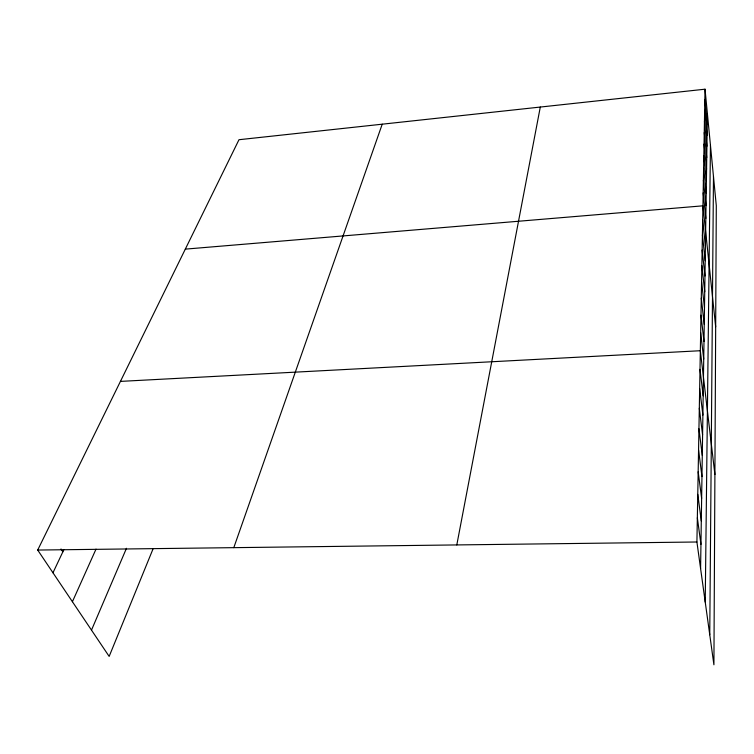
<?xml version="1.0" encoding="UTF-8"?>
<svg xmlns="http://www.w3.org/2000/svg" width="754" height="754" viewBox="0 0 754 754"><rect width="100%" height="100%" fill="white"/><g stroke="black" fill="none" stroke-linecap="round" stroke-linejoin="round"><path stroke-width="1.13" d="M709.75 634.755L713.472 176.483M705.226 602.069L710.447 145.23M700.589 568.525L707.403 113.722M705.028 89.198L716.3 205.701L713.915 664.802L696.913 541.994L705.028 89.198L238.98 139.716L37.7 550.052L109.16 656.414L153.071 548.827M456.801 544.935L540.298 107.049M233.797 547.658L382.221 124.193M91.498 630.118L126.474 548.281M72.412 601.711L96.012 549.129M52.969 572.776L63.817 549.789M185.305 249.131L702.935 205.823L715.669 326.85M120.433 381.392L700.343 350.723L714.905 474.52M37.7 550.052L696.913 541.994M60.999 548.978L62.855 551.824M697.346 517.772L700.947 544.35M697.77 494.379L701.295 520.995M698.176 471.778L701.635 498.413M698.562 449.931L701.965 476.556M698.939 428.79L702.276 455.407M699.307 408.329L702.587 434.926M699.665 388.517L702.888 415.077M700.004 369.328L703.171 395.831M700.664 332.674L703.727 359.064M700.975 315.163L703.991 341.487M701.286 298.169L704.245 324.409M701.578 281.666L704.49 307.821M701.87 265.634L704.736 291.694M702.417 234.899L705.197 260.761M702.144 250.055L704.971 276.011M702.681 220.159L705.424 245.917M703.171 192.864L705.829 218.406M703.623 167.878L706.206 193.213M703.397 180.215L706.027 205.653M704.048 144.08L706.573 169.188M703.831 155.842L706.394 181.054M704.453 121.366L706.913 146.248M704.255 132.591L706.743 157.586M704.839 99.679L707.243 124.316M704.651 110.395L707.082 135.164"/></g></svg>
